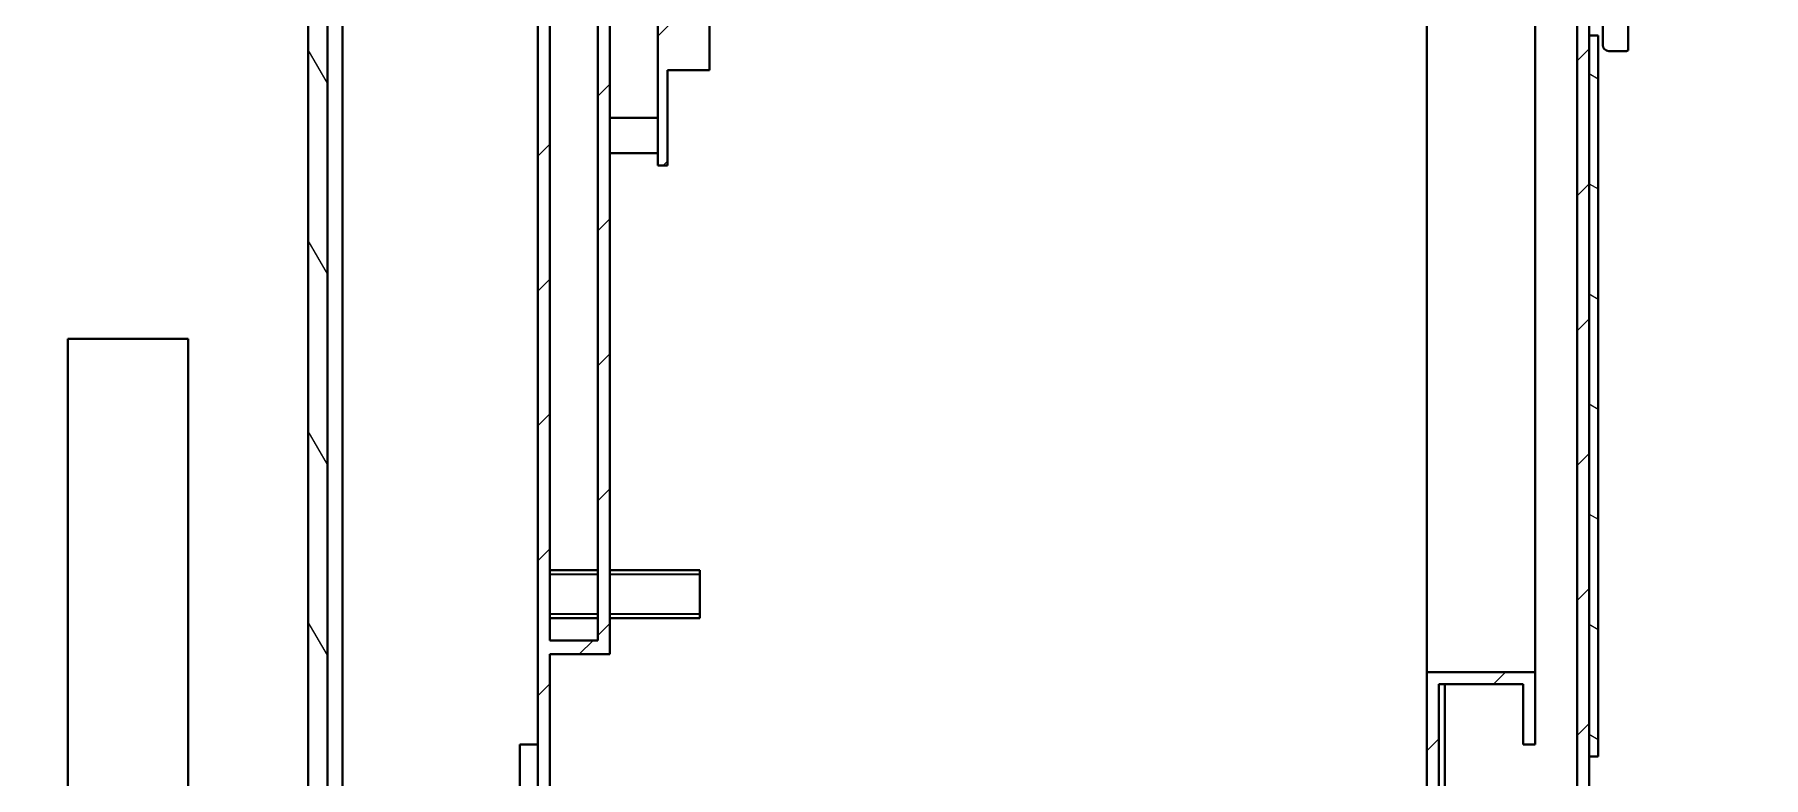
# Model space of a CAD drawing. Header units: millimetres. Extents: x 0 to 4205, y 0 to 2970.
# Drawn here: x 2683.8 to 2971.6, y 1025.3 to 1148.9 of the extents above; entities that cross this region are included whole.
import ezdxf

# ---------------------------------------------------------------- set-up
doc = ezdxf.new("R2010")
doc.units = ezdxf.units.MM
doc.header["$LTSCALE"] = 5
for name, color, linetype, lineweight in [('가시적인 것(ISO)', 3, 'Continuous', 40), ('가시적인 좁은 것(ISO)', 3, 'Continuous', 35), ('해치(ISO)', 7, 'Continuous', 18)]:
    doc.layers.add(name, color=color, linetype=linetype, lineweight=lineweight)
pattern_1 = [(45, (0, 0), (-11.22532, 11.22532), [])]

msp = doc.modelspace()

# ---------------------------------------------------------------- hatches: boundary and pattern name
at = {"layer": '해치(ISO)'}
h = msp.add_hatch(dxfattribs=at)
h.set_pattern_fill('ANSI31', color=256, scale=127, angle=75.00018, style=0)
h.set_pattern_definition([(120.0002, (0, 0), (-13.74813, -7.93754), [])])
h.paths.add_polyline_path([(2512.566, 632.762), (2474.566, 632.762), (2474.566, 627.164), (2474.566, 627.047), (2474.566, 626.001), (2474.566, 625.595), (2486.806, 625.213), (2486.806, 625.078), (2489.566, 625.078), (2515.766, 625.078), (2515.766, 1433.762), (2514.566, 1433.762), (2502.066, 1433.762), (2502.066, 1427.762), (2512.566, 1427.762)])
h.paths.add_polyline_path([(2754.066, 1421.262), (2754.066, 1427.762), (2762.566, 1427.762), (2762.566, 1433.762), (2752.066, 1433.762), (2752.066, 1427.762), (2750.889, 1427.762), (2750.889, 1421.262)])
h.paths.add_polyline_path([(2512.566, 578.262), (2482.566, 578.262), (2482.566, 573.762), (2762.566, 573.762), (2762.566, 578.262), (2732.566, 578.262), (2732.566, 1427.762), (2741.066, 1427.762), (2741.066, 1421.262), (2744.242, 1421.262), (2744.242, 1427.762), (2743.066, 1427.762), (2743.066, 1433.762), (2730.566, 1433.762), (2729.366, 1433.762), (2729.366, 578.262), (2515.766, 578.262), (2515.766, 602.447), (2489.566, 602.447), (2486.806, 602.447), (2486.806, 602.312), (2474.566, 601.929), (2474.566, 601.523), (2474.566, 600.477), (2474.566, 600.36), (2474.566, 594.762), (2512.566, 594.762)])
h.paths.add_polyline_path([(2482.566, 1433.762), (2482.566, 1427.762), (2493.066, 1427.762), (2493.066, 1433.762)])
h = msp.add_hatch(dxfattribs=at)
h.set_pattern_fill('ANSI31', color=256, scale=127, style=0)
h.set_pattern_definition(pattern_1)
h.paths.add_polyline_path([(2837.566, 1435.762), (2835.066, 1435.762), (2831.816, 1435.762), (2831.816, 1434.762), (2831.024, 1434.762), (2831.024, 1429.762), (2834.066, 1429.762), (2834.066, 1433.762), (2835.566, 1433.762), (2835.566, 1398.762), (2915.566, 1398.762), (2915.566, 1373.762), (2933.566, 1373.762), (2933.566, 1385.762), (2931.566, 1385.762), (2931.566, 1375.762), (2917.566, 1375.762), (2917.566, 1400.762), (2837.566, 1400.762)])
h.paths.add_polyline_path([(2773.316, 1435.762), (2770.066, 1435.762), (2767.566, 1435.762), (2767.566, 1015.762), (2917.566, 1015.762), (2917.566, 1040.762), (2931.566, 1040.762), (2931.566, 1030.762), (2933.566, 1030.762), (2933.566, 1042.762), (2915.566, 1042.762), (2915.566, 1017.762), (2769.566, 1017.762), (2769.566, 1045.762), (2779.566, 1045.762), (2779.566, 1349.141), (2777.566, 1349.141), (2777.566, 1048.062), (2769.566, 1048.062), (2769.566, 1368.462), (2777.566, 1368.462), (2777.566, 1352.383), (2779.566, 1352.383), (2779.566, 1370.762), (2769.566, 1370.762), (2769.566, 1433.762), (2771.066, 1433.762), (2771.066, 1429.762), (2774.107, 1429.762), (2774.107, 1434.762), (2773.316, 1434.762)])
h.paths.add_polyline_path([(2782.566, 1435.762), (2779.816, 1435.762), (2779.816, 1434.762), (2779.024, 1434.762), (2779.024, 1429.762), (2782.066, 1429.762), (2782.066, 1433.762), (2782.566, 1433.762)])
h.paths.add_polyline_path([(2825.316, 1435.762), (2822.566, 1435.762), (2822.566, 1433.762), (2823.066, 1433.762), (2823.066, 1429.762), (2826.107, 1429.762), (2826.107, 1434.762), (2825.316, 1434.762)])
h.paths.add_polyline_path([(2926.566, 1015.762), (2926.566, 1017.762), (2918.566, 1017.762), (2918.566, 1015.762)])
h.paths.add_polyline_path([(2962.566, 1187.762), (2942.566, 1187.762), (2942.566, 1198.262), (2940.566, 1198.262), (2940.566, 1188.262), (2940.566, 1017.762), (2934.566, 1017.762), (2934.566, 1015.762), (2942.566, 1015.762), (2942.566, 1028.762), (2942.566, 1148.762), (2942.566, 1185.762), (2960.566, 1185.762), (2960.566, 1175.762), (2962.566, 1175.762)])
h.paths.add_polyline_path([(2918.566, 1398.762), (2940.566, 1398.762), (2940.566, 1338.262), (2940.566, 1328.262), (2942.566, 1328.262), (2942.566, 1338.762), (2962.566, 1338.762), (2962.566, 1350.762), (2960.566, 1350.762), (2960.566, 1340.762), (2942.566, 1340.762), (2942.566, 1400.762), (2918.566, 1400.762)])
h.paths.add_polyline_path([(2943.566, 1158.262), (2971.566, 1158.262), (2971.566, 1214.262), (2969.566, 1214.262), (2969.566, 1213.762), (2969.566, 1200.262), (2969.566, 1160.262), (2943.566, 1160.262)])
h.paths.add_polyline_path([(2971.566, 1368.262), (2943.566, 1368.262), (2943.566, 1366.262), (2969.566, 1366.262), (2969.566, 1326.262), (2969.566, 1312.762), (2969.566, 1312.262), (2971.566, 1312.262)])
h = msp.add_hatch(dxfattribs=at)
h.set_pattern_fill('ANSI31', color=256, scale=127, style=0)
h.set_pattern_definition(pattern_1)
h.paths.add_polyline_path([(2796.166, 1249.622), (2804.166, 1249.622), (2804.166, 1250.622), (2796.166, 1250.622), (2796.166, 1257.242), (2804.166, 1257.242), (2804.166, 1258.242), (2796.166, 1258.242), (2796.166, 1264.862), (2804.166, 1264.862), (2804.166, 1265.862), (2796.166, 1265.862), (2796.166, 1281.211), (2789.166, 1281.211), (2789.166, 1297.112), (2787.566, 1297.112), (2787.566, 1127.112), (2789.166, 1127.112), (2789.166, 1143.013), (2796.166, 1143.013), (2796.166, 1158.182), (2804.166, 1158.182), (2804.166, 1159.182), (2796.166, 1159.182), (2796.166, 1165.802), (2804.166, 1165.802), (2804.166, 1166.802), (2796.166, 1166.802), (2796.166, 1173.422), (2804.166, 1173.422), (2804.166, 1174.422), (2796.166, 1174.422), (2796.166, 1181.042), (2804.166, 1181.042), (2804.166, 1182.042), (2796.166, 1182.042), (2796.166, 1188.662), (2804.166, 1188.662), (2804.166, 1189.662), (2796.166, 1189.662), (2796.166, 1196.282), (2804.166, 1196.282), (2804.166, 1197.282), (2796.166, 1197.282), (2796.166, 1203.902), (2804.166, 1203.902), (2804.166, 1204.902), (2796.166, 1204.902), (2796.166, 1211.522), (2804.166, 1211.522), (2804.166, 1212.522), (2796.166, 1212.522), (2796.166, 1219.142), (2804.166, 1219.142), (2804.166, 1220.142), (2796.166, 1220.142), (2796.166, 1226.762), (2804.166, 1226.762), (2804.166, 1227.762), (2796.166, 1227.762), (2796.166, 1234.382), (2804.166, 1234.382), (2804.166, 1235.382), (2796.166, 1235.382), (2796.166, 1242.002), (2804.166, 1242.002), (2804.166, 1243.002), (2796.166, 1243.002)])
h = msp.add_hatch(dxfattribs=at)
h.set_pattern_fill('ANSI31', color=256, scale=127, angle=105.00025, style=0)
h.set_pattern_definition([(150.00025, (0, 0), (-7.93744, -13.74819), [])])
h.paths.add_polyline_path([(2944.076, 1129.934), (2944.076, 1138.934), (2944.066, 1138.934), (2944.066, 1143.662), (2944.076, 1143.662), (2944.076, 1143.762), (2944.066, 1143.762), (2944.066, 1148.762), (2942.566, 1148.762), (2942.566, 1028.762), (2944.066, 1028.762), (2944.066, 1033.762), (2944.076, 1033.762), (2944.076, 1033.862), (2944.066, 1033.862), (2944.066, 1037.867), (2944.076, 1037.867), (2944.076, 1038.111), (2944.066, 1038.111), (2944.066, 1039.541), (2944.076, 1039.541), (2944.076, 1039.785), (2944.066, 1039.785), (2944.066, 1041.216), (2944.076, 1041.216), (2944.076, 1041.459), (2944.066, 1041.459), (2944.066, 1129.934)])

# ---------------------------------------------------------------- linework, layer by layer
at = {"layer": '가시적인 것(ISO)'}
for p, q in [((2729.366, 1433.762), (2729.366, 578.262)), ((2767.566, 1435.762), (2767.566, 1015.762)), ((2732.566, 578.262), (2732.566, 1427.762)), ((2769.566, 1048.062), (2769.566, 1368.462)), ((2777.566, 1349.141), (2777.566, 1048.062)), ((2779.566, 1045.762), (2779.566, 1349.141)), ((2787.566, 1297.112), (2787.566, 1127.112)), ((2735.066, 1018.762), (2735.066, 1286.728)), ((2915.566, 1215.762), (2915.566, 1042.762)), ((2940.566, 1198.262), (2940.566, 1017.762)), ((2942.566, 1015.762), (2942.566, 1185.762)), ((2933.566, 1160.991), (2933.566, 1042.762)), ((2796.166, 1143.013), (2796.166, 1158.182)), ((2949.032, 1158.262), (2949.032, 1147.179)), ((2944.835, 1152.63), (2944.835, 1147.162)), ((2944.066, 1148.762), (2942.566, 1148.762)), ((2942.566, 1148.762), (2942.566, 1028.762)), ((2944.066, 1143.762), (2944.066, 1148.762)), ((2945.835, 1146.162), (2948.712, 1146.162)), ((2789.166, 1127.112), (2789.166, 1143.013)), ((2789.166, 1143.013), (2796.166, 1143.013)), ((2944.076, 1143.762), (2944.066, 1143.762)), ((2944.066, 1138.934), (2944.066, 1143.662)), ((2944.066, 1143.662), (2944.076, 1143.662)), ((2944.076, 1143.662), (2944.076, 1143.762)), ((2944.076, 1140.282), (2944.076, 1143.662)), ((2944.066, 1140.282), (2944.076, 1140.282)), ((2944.076, 1140.282), (2944.076, 1139.112)), ((2944.066, 1139.112), (2944.076, 1139.112)), ((2944.076, 1138.934), (2944.066, 1138.934)), ((2944.076, 1139.112), (2944.076, 1138.934)), ((2944.076, 1129.934), (2944.076, 1138.934)), ((2779.566, 1135.062), (2787.566, 1135.062)), ((2779.566, 1129.162), (2787.566, 1129.162)), ((2944.066, 1041.459), (2944.066, 1129.934)), ((2944.066, 1129.934), (2944.076, 1129.934)), ((2944.066, 1129.814), (2944.076, 1129.814)), ((2944.076, 1129.814), (2944.076, 1125.375)), ((2787.566, 1127.112), (2789.166, 1127.112)), ((2944.066, 1125.375), (2944.076, 1125.375)), ((2944.076, 1125.375), (2944.076, 1123.561)), ((2944.066, 1123.561), (2944.076, 1123.561)), ((2944.066, 1123.449), (2944.076, 1123.449)), ((2944.076, 1123.449), (2944.076, 1118.375)), ((2944.066, 1118.375), (2944.076, 1118.375)), ((2944.066, 1118.263), (2944.076, 1118.263)), ((2944.076, 1118.263), (2944.076, 1113.059)), ((2944.066, 1113.059), (2944.076, 1113.059)), ((2944.076, 1113.059), (2944.076, 1110.277)), ((2944.066, 1110.277), (2944.076, 1110.277)), ((2944.076, 1110.277), (2944.076, 1107.011)), ((2944.066, 1107.011), (2944.076, 1107.011)), ((2944.066, 1105.958), (2944.076, 1105.958)), ((2944.066, 1105.686), (2944.076, 1105.686)), ((2944.066, 1105.44), (2944.076, 1105.44)), ((2944.076, 1107.011), (2944.076, 1105.958)), ((2944.076, 1105.958), (2944.076, 1105.686)), ((2944.076, 1105.686), (2944.076, 1105.44)), ((2944.076, 1105.44), (2944.076, 1102.658)), ((2944.066, 1102.658), (2944.076, 1102.658)), ((2944.066, 1102.414), (2944.076, 1102.414)), ((2944.076, 1102.658), (2944.076, 1102.414)), ((2944.076, 1102.414), (2944.076, 1102.023)), ((2944.066, 1102.023), (2944.076, 1102.023)), ((2944.066, 1101.752), (2944.076, 1101.752)), ((2944.066, 1099.498), (2944.076, 1099.498)), ((2944.066, 1099.226), (2944.076, 1099.226)), ((2944.076, 1102.023), (2944.076, 1101.752)), ((2944.076, 1101.752), (2944.076, 1099.498)), ((2944.076, 1099.498), (2944.076, 1099.226)), ((2944.076, 1099.226), (2944.076, 1098.98)), ((2693.366, 1098.262), (2689.366, 1098.262)), ((2689.366, 598.262), (2689.366, 1098.262)), ((2693.366, 1098.262), (2705.366, 1098.262)), ((2709.366, 1098.262), (2705.366, 1098.262)), ((2709.366, 598.262), (2709.366, 1098.262)), ((2944.066, 1098.98), (2944.076, 1098.98)), ((2944.076, 1098.98), (2944.076, 1096.198)), ((2944.066, 1096.198), (2944.076, 1096.198)), ((2944.066, 1095.954), (2944.076, 1095.954)), ((2944.066, 1095.564), (2944.076, 1095.564)), ((2944.066, 1095.292), (2944.076, 1095.292)), ((2944.076, 1096.198), (2944.076, 1095.954)), ((2944.076, 1095.954), (2944.076, 1095.564)), ((2944.076, 1095.564), (2944.076, 1095.292)), ((2944.076, 1095.292), (2944.076, 1092.866)), ((2944.066, 1092.866), (2944.076, 1092.866)), ((2944.076, 1092.866), (2944.076, 1090.084)), ((2944.066, 1090.084), (2944.076, 1090.084)), ((2944.076, 1090.084), (2944.076, 1086.58)), ((2944.066, 1086.58), (2944.076, 1086.58)), ((2944.076, 1086.58), (2944.076, 1083.797)), ((2944.066, 1083.797), (2944.076, 1083.797)), ((2944.076, 1083.797), (2944.076, 1080.452)), ((2944.066, 1080.452), (2944.076, 1080.452)), ((2944.076, 1080.452), (2944.076, 1077.663)), ((2944.066, 1077.663), (2944.076, 1077.663)), ((2944.076, 1077.663), (2944.076, 1073.705)), ((2944.066, 1073.705), (2944.076, 1073.705)), ((2944.076, 1073.705), (2944.076, 1070.916)), ((2944.066, 1070.916), (2944.076, 1070.916)), ((2944.076, 1070.916), (2944.076, 1069.29)), ((2944.066, 1069.29), (2944.076, 1069.29)), ((2944.076, 1069.29), (2944.076, 1066.957)), ((2944.066, 1066.957), (2944.076, 1066.957)), ((2944.066, 1066.823), (2944.076, 1066.823)), ((2944.066, 1066.55), (2944.076, 1066.55)), ((2944.066, 1066.27), (2944.076, 1066.27)), ((2944.066, 1066), (2944.076, 1066)), ((2944.066, 1065.863), (2944.076, 1065.863)), ((2944.066, 1065.733), (2944.076, 1065.733)), ((2944.066, 1065.474), (2944.076, 1065.474)), ((2944.066, 1065.341), (2944.076, 1065.341)), ((2944.066, 1065.222), (2944.076, 1065.222)), ((2944.066, 1064.971), (2944.076, 1064.971)), ((2944.076, 1066.957), (2944.076, 1066.823)), ((2944.076, 1066.823), (2944.076, 1066.55)), ((2944.076, 1066.55), (2944.076, 1066.27)), ((2944.076, 1066.27), (2944.076, 1066)), ((2944.076, 1066), (2944.076, 1065.863)), ((2944.076, 1065.863), (2944.076, 1065.733)), ((2944.076, 1065.733), (2944.076, 1065.474)), ((2944.076, 1065.474), (2944.076, 1065.341)), ((2944.076, 1065.341), (2944.076, 1065.222)), ((2944.076, 1065.222), (2944.076, 1064.971)), ((2944.076, 1064.971), (2944.076, 1064.62)), ((2944.066, 1064.62), (2944.076, 1064.62)), ((2944.066, 1064.304), (2944.076, 1064.304)), ((2944.066, 1064.169), (2944.076, 1064.169)), ((2944.066, 1063.003), (2944.076, 1063.003)), ((2944.076, 1064.62), (2944.076, 1064.304)), ((2944.076, 1064.304), (2944.076, 1064.169)), ((2944.076, 1064.169), (2944.076, 1063.003)), ((2944.076, 1063.003), (2944.076, 1056.716)), ((2769.566, 1059.762), (2777.566, 1059.762)), ((2779.566, 1059.762), (2794.566, 1059.762)), ((2794.566, 1051.762), (2794.566, 1059.762)), ((2944.066, 1056.716), (2944.076, 1056.716)), ((2944.076, 1056.716), (2944.076, 1048.494)), ((2769.566, 1051.762), (2777.566, 1051.762)), ((2779.566, 1051.762), (2794.566, 1051.762)), ((2777.566, 1048.062), (2769.566, 1048.062)), ((2944.066, 1048.494), (2944.076, 1048.494)), ((2944.076, 1048.494), (2944.076, 1044.902)), ((2769.566, 1017.762), (2769.566, 1045.762)), ((2769.566, 1045.762), (2779.566, 1045.762)), ((2944.066, 1044.902), (2944.076, 1044.902)), ((2944.076, 1044.902), (2944.076, 1041.459)), ((2915.566, 1042.762), (2915.566, 1017.762)), ((2933.566, 1042.762), (2915.566, 1042.762)), ((2933.566, 1030.762), (2933.566, 1042.762)), ((2917.566, 1015.762), (2917.566, 1040.762)), ((2917.566, 1040.762), (2931.566, 1040.762)), ((2918.566, 1017.762), (2918.566, 1040.762)), ((2931.566, 1040.762), (2931.566, 1030.762)), ((2944.076, 1041.459), (2944.066, 1041.459)), ((2944.066, 1039.785), (2944.066, 1041.216)), ((2944.066, 1041.216), (2944.076, 1041.216)), ((2944.066, 1041.052), (2944.076, 1041.052)), ((2944.066, 1040.741), (2944.076, 1040.741)), ((2944.066, 1040.26), (2944.076, 1040.26)), ((2944.066, 1039.949), (2944.076, 1039.949)), ((2944.076, 1039.785), (2944.066, 1039.785)), ((2944.066, 1038.111), (2944.066, 1039.541)), ((2944.066, 1039.541), (2944.076, 1039.541)), ((2944.066, 1039.378), (2944.076, 1039.378)), ((2944.066, 1039.067), (2944.076, 1039.067)), ((2944.076, 1041.216), (2944.076, 1041.459)), ((2944.076, 1041.216), (2944.076, 1041.052)), ((2944.076, 1041.052), (2944.076, 1040.741)), ((2944.076, 1040.741), (2944.076, 1040.26)), ((2944.076, 1040.26), (2944.076, 1039.949)), ((2944.076, 1039.949), (2944.076, 1039.785)), ((2944.076, 1039.541), (2944.076, 1039.785)), ((2944.076, 1039.541), (2944.076, 1039.378)), ((2944.076, 1039.378), (2944.076, 1039.067)), ((2944.076, 1039.067), (2944.076, 1038.586)), ((2944.066, 1038.586), (2944.076, 1038.586)), ((2944.066, 1038.275), (2944.076, 1038.275)), ((2944.076, 1038.111), (2944.066, 1038.111)), ((2944.066, 1033.862), (2944.066, 1037.867)), ((2944.066, 1037.867), (2944.076, 1037.867)), ((2944.066, 1037.242), (2944.076, 1037.242)), ((2944.076, 1038.586), (2944.076, 1038.275)), ((2944.076, 1038.275), (2944.076, 1038.111)), ((2944.076, 1037.867), (2944.076, 1038.111)), ((2944.076, 1037.867), (2944.076, 1037.242)), ((2944.076, 1033.862), (2944.076, 1037.242)), ((2944.076, 1033.862), (2944.066, 1033.862)), ((2944.066, 1028.762), (2944.066, 1033.762)), ((2944.066, 1033.762), (2944.076, 1033.762)), ((2944.076, 1033.762), (2944.076, 1033.862)), ((2767.566, 1030.762), (2764.566, 1030.762)), ((2764.566, 1021.762), (2764.566, 1030.762)), ((2931.566, 1030.762), (2933.566, 1030.762)), ((2942.566, 1028.762), (2944.066, 1028.762))]:
    msp.add_line(p, q, dxfattribs=at)
msp.add_arc((2945.835, 1147.162), 1, 180, 270, dxfattribs=at)
for points, knots in [([(2949.032, 1146.278), (2949.02, 1146.268), (2949.007, 1146.258), (2948.953, 1146.221), (2948.908, 1146.2), (2948.814, 1146.17), (2948.763, 1146.162), (2948.712, 1146.162)], [0, 0, 0, 0, 0.004836018, 0.004836018, 0.019485126, 0.019485126, 0.034616176, 0.034616176, 0.034616176, 0.034616176]), ([(2949.032, 1146.278), (2949.032, 1146.278), (2949.032, 1146.279), (2949.032, 1146.285), (2949.032, 1146.295), (2949.032, 1146.31), (2949.032, 1146.329), (2949.032, 1146.352), (2949.032, 1146.378), (2949.032, 1146.409), (2949.032, 1146.442), (2949.032, 1146.478), (2949.032, 1146.517), (2949.032, 1146.558), (2949.032, 1146.6), (2949.032, 1146.644), (2949.032, 1146.688), (2949.032, 1146.732), (2949.032, 1146.776), (2949.032, 1146.819), (2949.032, 1146.861), (2949.032, 1146.901), (2949.032, 1146.941), (2949.032, 1146.979), (2949.032, 1147.016), (2949.032, 1147.053), (2949.032, 1147.091), (2949.032, 1147.133), (2949.032, 1147.163), (2949.032, 1147.179)], [0.5017583, 0.5017583, 0.5017583, 0.5017583, 0.51851852, 0.53703704, 0.55555556, 0.57407407, 0.59259259, 0.61111111, 0.62962963, 0.64814815, 0.66666667, 0.68518519, 0.7037037, 0.72222222, 0.74074074, 0.75925926, 0.77777778, 0.7962963, 0.81481481, 0.83333333, 0.85185185, 0.87037037, 0.88888889, 0.90740741, 0.92592593, 0.94444444, 0.96296296, 0.98148148, 1, 1, 1, 1]), ([(2944.076, 1129.934), (2944.076, 1129.93), (2944.076, 1129.926), (2944.076, 1129.847), (2944.076, 1129.827), (2944.076, 1129.814)], [-0.061858597, -0.061858597, -0.061858597, -0.061858597, -0.058785647, -0.058785647, 0, 0, 0, 0]), ([(2944.076, 1123.561), (2944.076, 1123.554), (2944.076, 1123.545), (2944.076, 1123.491), (2944.076, 1123.47), (2944.076, 1123.449)], [-0.135456324, -0.135456324, -0.135456324, -0.135456324, -0.121289774, -0.121289774, -0.113994554, -0.113994554, -0.113994554, -0.113994554])]:
    msp.add_open_spline(points, degree=3, knots=knots, dxfattribs=at)
for points in [[(2948.712, 1146.162), (2948.712, 1146.162), (2948.712, 1146.162), (2948.712, 1146.162)], [(2944.076, 1118.375), (2944.076, 1118.294), (2944.076, 1118.275), (2944.076, 1118.263)]]:
    msp.add_open_spline(points, degree=3, dxfattribs=at)
at = {"layer": '가시적인 좁은 것(ISO)'}
for p, q in [((2777.566, 1059.018), (2769.566, 1059.018)), ((2794.566, 1059.018), (2779.566, 1059.018)), ((2769.566, 1052.506), (2777.566, 1052.506)), ((2779.566, 1052.506), (2794.566, 1052.506))]:
    msp.add_line(p, q, dxfattribs=at)

doc.saveas('drawing.dxf')
